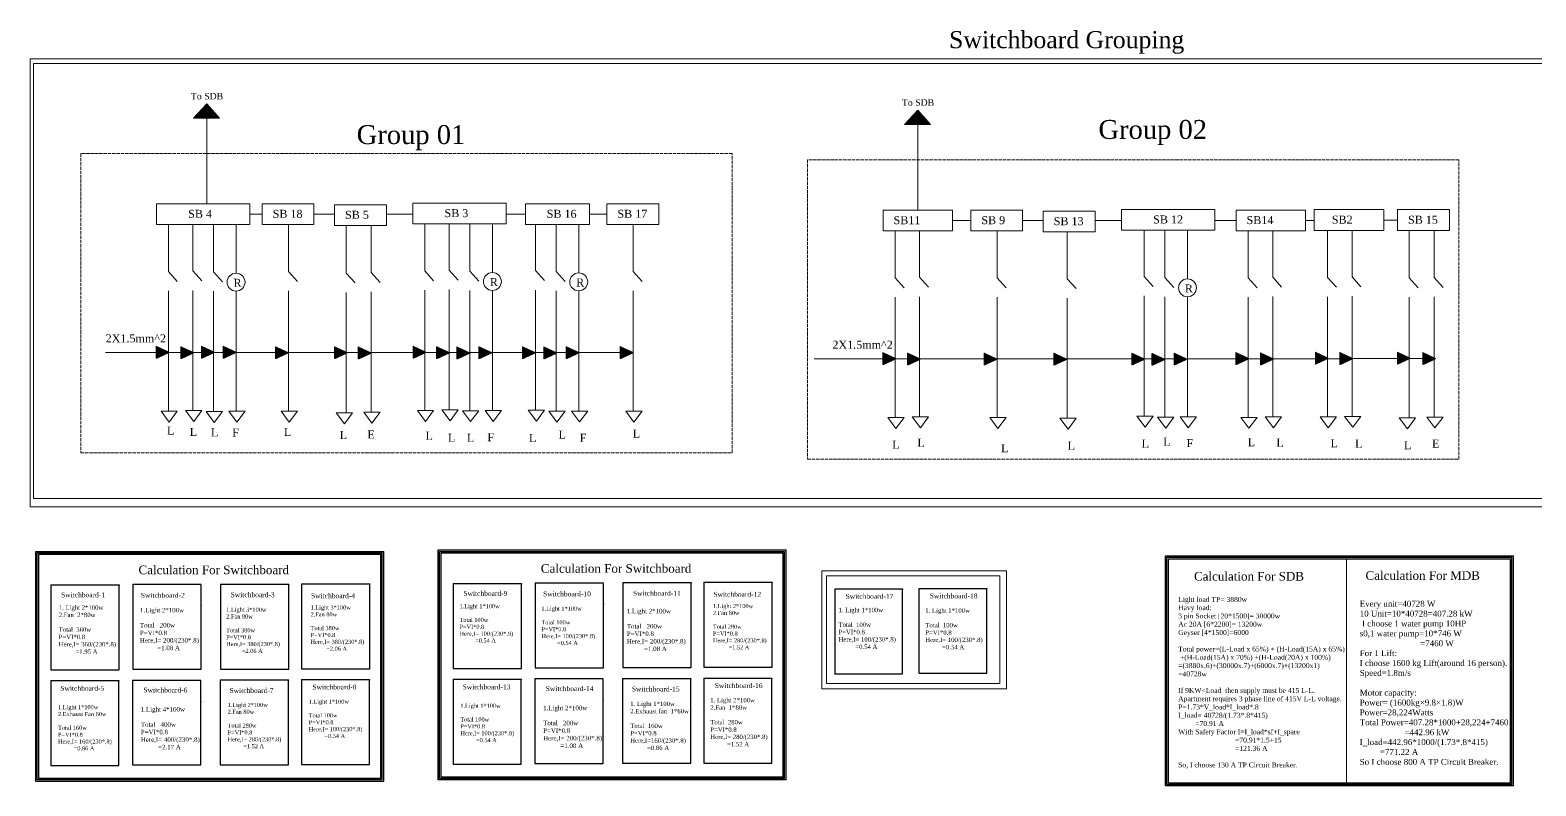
# Model space of a CAD drawing. Header units: inches. Extents: x 1396 to 31789, y 4626 to 27828.
# Drawn here: x 20384 to 25622, y 22211 to 24840 of the extents above; entities that cross this region are included whole.
import ezdxf

# ---------------------------------------------------------------- set-up
doc = ezdxf.new("R2010")
doc.units = ezdxf.units.IN
doc.header["$MEASUREMENT"] = 0
doc.linetypes.add('ACAD_ISO02W100', pattern=[15, 12, -3])
doc.layers.add('sofa 2', color=90, linetype='Continuous')
doc.layers.add('text', color=6, linetype='Continuous', lineweight=9)
doc.styles.add('A', font='times.ttf', dxfattribs={"height": 12})
pattern_1 = [(45, (3755.56117, 8614.489695), (-0.06111788147, 0.06111788147), [])]

msp = doc.modelspace()

# ---------------------------------------------------------------- hatches: boundary and pattern name
at = {"layer": 'text'}
h = msp.add_hatch(dxfattribs=at)
h.set_pattern_fill('ANSI31', color=0, scale=0.69147)
h.set_pattern_definition(pattern_1)
h.paths.add_polyline_path([(20998.75, 24583.64), (20952.42, 24533.51), (20998.75, 24533.51)])
h.paths.add_polyline_path([(20998.75, 24583.64), (20998.75, 24533.51), (21042.65, 24533.51)])
h = msp.add_hatch(dxfattribs=at)
h.set_pattern_fill('ANSI31', color=0, scale=0.69147)
h.set_pattern_definition([(45, (6228.721085, 8592.37025), (-0.06111788147, 0.06111788147), [])])
h.paths.add_polyline_path([(23471.91, 24561.52), (23425.58, 24511.39), (23471.91, 24511.39)])
h.paths.add_polyline_path([(23471.91, 24561.52), (23471.91, 24511.39), (23515.81, 24511.39)])
h = msp.add_hatch(dxfattribs=at)
h.set_pattern_fill('ANSI31', color=0, scale=0.69147)
h.set_pattern_definition([(45, (2141.3247, 8615.5269), (-0.06111788147, 0.06111788147), [])])
h.paths.add_polyline_path([(20822.77, 23740.39), (20822.77, 23719.65), (20867.54, 23719.65)])
h.paths.add_polyline_path([(20867.54, 23719.65), (20822.77, 23719.65), (20822.77, 23698.91)])
h = msp.add_hatch(dxfattribs=at)
h.set_pattern_fill('ANSI31', color=0, scale=0.69147)
h.set_pattern_definition([(45, (2227.06697, 8614.14396), (-0.06111788147, 0.06111788147), [])])
h.paths.add_polyline_path([(20908.51, 23739.01), (20908.51, 23718.27), (20953.28, 23718.27)])
h.paths.add_polyline_path([(20953.28, 23718.27), (20908.51, 23718.27), (20908.51, 23697.52)])
h = msp.add_hatch(dxfattribs=at)
h.set_pattern_fill('ANSI31', color=0, scale=0.69147)
h.set_pattern_definition([(45, (2298.634105, 8615.5269), (-0.06111788147, 0.06111788147), [])])
h.paths.add_polyline_path([(20980.08, 23740.39), (20980.08, 23719.65), (21024.85, 23719.65)])
h.paths.add_polyline_path([(21024.85, 23719.65), (20980.08, 23719.65), (20980.08, 23698.91)])
h = msp.add_hatch(dxfattribs=at)
h.set_pattern_fill('ANSI31', color=0, scale=0.69147)
h.set_pattern_definition([(45, (2374.35006, 8615.5269), (-0.06111788147, 0.06111788147), [])])
h.paths.add_polyline_path([(21055.79, 23740.39), (21055.79, 23719.65), (21100.56, 23719.65)])
h.paths.add_polyline_path([(21100.56, 23719.65), (21055.79, 23719.65), (21055.79, 23698.91)])
h = msp.add_hatch(dxfattribs=at)
h.set_pattern_fill('ANSI31', color=0, scale=0.69147)
h.set_pattern_definition([(45, (2555.86091, 8614.14396), (-0.06111788147, 0.06111788147), [])])
h.paths.add_polyline_path([(21237.3, 23739.01), (21237.3, 23718.27), (21282.08, 23718.27)])
h.paths.add_polyline_path([(21282.08, 23718.27), (21237.3, 23718.27), (21237.3, 23697.52)])
h = msp.add_hatch(dxfattribs=at)
h.set_pattern_fill('ANSI31', color=0, scale=0.69147)
h.set_pattern_definition([(45, (2760.88173, 8614.14396), (-0.06111788147, 0.06111788147), [])])
h.paths.add_polyline_path([(21442.32, 23739.01), (21442.32, 23718.27), (21487.1, 23718.27)])
h.paths.add_polyline_path([(21487.1, 23718.27), (21442.32, 23718.27), (21442.32, 23697.52)])
h = msp.add_hatch(dxfattribs=at)
h.set_pattern_fill('ANSI31', color=0, scale=0.69147)
h.set_pattern_definition([(45, (2844.20385, 8613.106755), (-0.06111788147, 0.06111788147), [])])
h.paths.add_polyline_path([(21525.65, 23737.97), (21525.65, 23717.23), (21570.42, 23717.23)])
h.paths.add_polyline_path([(21570.42, 23717.23), (21525.65, 23717.23), (21525.65, 23696.49)])
h = msp.add_hatch(dxfattribs=at)
h.set_pattern_fill('ANSI31', color=0, scale=0.69147)
h.set_pattern_definition([(45, (3034.70381, 8615.5269), (-0.06111788147, 0.06111788147), [])])
h.paths.add_polyline_path([(21716.15, 23740.39), (21716.15, 23719.65), (21760.92, 23719.65)])
h.paths.add_polyline_path([(21760.92, 23719.65), (21716.15, 23719.65), (21716.15, 23698.91)])
h = msp.add_hatch(dxfattribs=at)
h.set_pattern_fill('ANSI31', color=0, scale=0.69147)
h.set_pattern_definition([(45, (3116.64299, 8614.14396), (-0.06111788147, 0.06111788147), [])])
h.paths.add_polyline_path([(21798.09, 23739.01), (21798.09, 23718.27), (21842.86, 23718.27)])
h.paths.add_polyline_path([(21842.86, 23718.27), (21798.09, 23718.27), (21798.09, 23697.52)])
h = msp.add_hatch(dxfattribs=at)
h.set_pattern_fill('ANSI31', color=0, scale=0.69147)
h.set_pattern_definition([(45, (3187.17292, 8613.106755), (-0.06111788147, 0.06111788147), [])])
h.paths.add_polyline_path([(21868.62, 23737.97), (21868.62, 23717.23), (21913.39, 23717.23)])
h.paths.add_polyline_path([(21913.39, 23717.23), (21868.62, 23717.23), (21868.62, 23696.49)])
h = msp.add_hatch(dxfattribs=at)
h.set_pattern_fill('ANSI31', color=0, scale=0.69147)
h.set_pattern_definition([(45, (3263.92608, 8614.14396), (-0.06111788147, 0.06111788147), [])])
h.paths.add_polyline_path([(21945.37, 23739.01), (21945.37, 23718.27), (21990.14, 23718.27)])
h.paths.add_polyline_path([(21990.14, 23718.27), (21945.37, 23718.27), (21945.37, 23697.52)])
h = msp.add_hatch(dxfattribs=at)
h.set_pattern_fill('ANSI31', color=0, scale=0.69147)
h.set_pattern_definition([(45, (3415.01225, 8614.14396), (-0.06111788147, 0.06111788147), [])])
h.paths.add_polyline_path([(22096.45, 23739.01), (22096.45, 23718.27), (22141.23, 23718.27)])
h.paths.add_polyline_path([(22141.23, 23718.27), (22096.45, 23718.27), (22096.45, 23697.52)])
h = msp.add_hatch(dxfattribs=at)
h.set_pattern_fill('ANSI31', color=0, scale=0.69147)
h.set_pattern_definition([(45, (3489.345264, 8613.106755), (-0.06111788147, 0.06111788147), [])])
h.paths.add_polyline_path([(22170.79, 23737.97), (22170.79, 23717.23), (22215.56, 23717.23)])
h.paths.add_polyline_path([(22215.56, 23717.23), (22170.79, 23717.23), (22170.79, 23696.49)])
h = msp.add_hatch(dxfattribs=at)
h.set_pattern_fill('ANSI31', color=0, scale=0.69147)
h.set_pattern_definition([(45, (3567.48136, 8614.14396), (-0.06111788147, 0.06111788147), [])])
h.paths.add_polyline_path([(22248.92, 23739.01), (22248.92, 23718.27), (22293.7, 23718.27)])
h.paths.add_polyline_path([(22293.7, 23718.27), (22248.92, 23718.27), (22248.92, 23697.52)])
h = msp.add_hatch(dxfattribs=at)
h.set_pattern_fill('ANSI31', color=0, scale=0.69147)
h.set_pattern_definition(pattern_1)
h.paths.add_polyline_path([(22437, 23739.36), (22437, 23718.61), (22481.78, 23718.61)])
h.paths.add_polyline_path([(22437, 23718.61), (22437, 23697.87), (22481.78, 23718.61)])
h = msp.add_hatch(dxfattribs=at)
h.set_pattern_fill('ANSI31', color=0, scale=0.69147)
h.set_pattern_definition([(45, (4669.170116, 8593.40745), (-0.06111788147, 0.06111788147), [])])
h.paths.add_polyline_path([(23350.61, 23718.27), (23350.61, 23697.53), (23395.38, 23697.53)])
h.paths.add_polyline_path([(23395.38, 23697.53), (23350.61, 23697.53), (23350.61, 23676.79)])
h = msp.add_hatch(dxfattribs=at)
h.set_pattern_fill('ANSI31', color=0, scale=0.69147)
h.set_pattern_definition([(45, (4754.91238, 8592.02451), (-0.06111788147, 0.06111788147), [])])
h.paths.add_polyline_path([(23436.35, 23716.89), (23436.35, 23696.15), (23481.13, 23696.15)])
h.paths.add_polyline_path([(23481.13, 23696.15), (23436.35, 23696.15), (23436.35, 23675.4)])
h = msp.add_hatch(dxfattribs=at)
h.set_pattern_fill('ANSI31', color=0, scale=0.69147)
h.set_pattern_definition([(45, (5020.896046, 8592.02451), (-0.06111788147, 0.06111788147), [])])
h.paths.add_polyline_path([(23702.34, 23716.89), (23702.34, 23696.15), (23747.11, 23696.15)])
h.paths.add_polyline_path([(23747.11, 23696.15), (23702.34, 23696.15), (23702.34, 23675.4)])
h = msp.add_hatch(dxfattribs=at)
h.set_pattern_fill('ANSI31', color=0, scale=0.69147)
h.set_pattern_definition([(45, (5263.60128, 8591.76778), (-0.06111788147, 0.06111788147), [])])
h.paths.add_polyline_path([(23945.04, 23716.63), (23945.04, 23695.89), (23989.82, 23695.89)])
h.paths.add_polyline_path([(23989.82, 23695.89), (23945.04, 23695.89), (23945.04, 23675.15)])
h = msp.add_hatch(dxfattribs=at)
h.set_pattern_fill('ANSI31', color=0, scale=0.69147)
h.set_pattern_definition([(45, (5534.28596, 8592.02451), (-0.06111788147, 0.06111788147), [])])
h.paths.add_polyline_path([(24215.73, 23716.89), (24215.73, 23696.15), (24260.5, 23696.15)])
h.paths.add_polyline_path([(24260.5, 23696.15), (24215.73, 23696.15), (24215.73, 23675.4)])
h = msp.add_hatch(dxfattribs=at)
h.set_pattern_fill('ANSI31', color=0, scale=0.69147)
h.set_pattern_definition([(45, (5604.81589, 8590.98731), (-0.06111788147, 0.06111788147), [])])
h.paths.add_polyline_path([(24286.26, 23715.85), (24286.26, 23695.11), (24331.03, 23695.11)])
h.paths.add_polyline_path([(24331.03, 23695.11), (24286.26, 23695.11), (24286.26, 23674.37)])
h = msp.add_hatch(dxfattribs=at)
h.set_pattern_fill('ANSI31', color=0, scale=0.69147)
h.set_pattern_definition([(45, (5681.569045, 8592.02451), (-0.06111788147, 0.06111788147), [])])
h.paths.add_polyline_path([(24363.01, 23716.89), (24363.01, 23696.15), (24407.78, 23696.15)])
h.paths.add_polyline_path([(24407.78, 23696.15), (24363.01, 23696.15), (24363.01, 23675.4)])
h = msp.add_hatch(dxfattribs=at)
h.set_pattern_fill('ANSI31', color=0, scale=0.69147)
h.set_pattern_definition([(45, (5897.10128, 8593.72962), (-0.06111788147, 0.06111788147), [])])
h.paths.add_polyline_path([(24578.54, 23718.6), (24578.54, 23697.85), (24623.32, 23697.85)])
h.paths.add_polyline_path([(24623.32, 23697.85), (24578.54, 23697.85), (24578.54, 23677.11)])
h = msp.add_hatch(dxfattribs=at)
h.set_pattern_fill('ANSI31', color=0, scale=0.69147)
h.set_pattern_definition([(45, (5982.84355, 8592.34668), (-0.06111788147, 0.06111788147), [])])
h.paths.add_polyline_path([(24664.29, 23717.21), (24664.29, 23696.47), (24709.06, 23696.47)])
h.paths.add_polyline_path([(24709.06, 23696.47), (24664.29, 23696.47), (24664.29, 23675.73)])
h = msp.add_hatch(dxfattribs=at)
h.set_pattern_fill('ANSI31', color=0, scale=0.69147)
h.set_pattern_definition([(45, (6173.10128, 8595.22962), (-0.06111788147, 0.06111788147), [])])
h.paths.add_polyline_path([(24854.54, 23720.1), (24854.54, 23699.35), (24899.32, 23699.35)])
h.paths.add_polyline_path([(24899.32, 23699.35), (24854.54, 23699.35), (24854.54, 23678.61)])
h = msp.add_hatch(dxfattribs=at)
h.set_pattern_fill('ANSI31', color=0, scale=0.69147)
h.set_pattern_definition([(45, (6258.84355, 8593.84668), (-0.06111788147, 0.06111788147), [])])
h.paths.add_polyline_path([(24940.29, 23718.71), (24940.29, 23697.97), (24985.06, 23697.97)])
h.paths.add_polyline_path([(24985.06, 23697.97), (24940.29, 23697.97), (24940.29, 23677.23)])
h = msp.add_hatch(dxfattribs=at)
h.set_pattern_fill('ANSI31', color=0, scale=0.69147)
h.set_pattern_definition([(45, (6458.411556, 8595.06991), (-0.06111788147, 0.06111788147), [])])
h.paths.add_polyline_path([(25139.85, 23719.94), (25139.85, 23699.19), (25184.63, 23699.19)])
h.paths.add_polyline_path([(25184.63, 23699.19), (25139.85, 23699.19), (25139.85, 23678.45)])
h = msp.add_hatch(dxfattribs=at)
h.set_pattern_fill('ANSI31', color=0, scale=0.69147)
h.set_pattern_definition([(45, (6546.73368, 8593.5327), (-0.06111788147, 0.06111788147), [])])
h.paths.add_polyline_path([(25228.18, 23718.4), (25228.18, 23697.66), (25272.95, 23697.66)])
h.paths.add_polyline_path([(25272.95, 23697.66), (25228.18, 23697.66), (25228.18, 23676.91)])

# ---------------------------------------------------------------- linework, layer by layer
at = {"color": 7, "lineweight": 30}
for p, q in [((20403.99, 23027), (21614.01, 23027)), ((20403.99, 22227), (20403.99, 23027)), ((20408.99, 23022), (21609.01, 23022)), ((20408.99, 22232), (20408.99, 23022)), ((20413.99, 23017), (21604.01, 23017)), ((20413.99, 22237), (20413.99, 23017)), ((21604.01, 22237), (21604.01, 23017)), ((21609.01, 22232), (21609.01, 23022)), ((21614.01, 22227), (21614.01, 23027)), ((21803.49, 23032), (23013.51, 23032)), ((21803.49, 22232), (21803.49, 23032)), ((21808.49, 23027), (23008.51, 23027)), ((21808.49, 22237), (21808.49, 23027)), ((21813.49, 23022), (23003.51, 23022)), ((21813.49, 22242), (21813.49, 23022)), ((23003.51, 22242), (23003.51, 23022)), ((23008.51, 22237), (23008.51, 23027)), ((23013.51, 22232), (23013.51, 23032)), ((24333.5, 23011.5), (25543.52, 23011.5)), ((24333.5, 22211.5), (24333.5, 23011.5)), ((24338.5, 23006.5), (25538.52, 23006.5)), ((24338.5, 22216.5), (24338.5, 23006.5)), ((24343.5, 23001.5), (25533.52, 23001.5)), ((24343.5, 22221.5), (24343.5, 23001.5)), ((25533.52, 22221.5), (25533.52, 23001.5)), ((25538.52, 22216.5), (25538.52, 23006.5)), ((25543.52, 22211.5), (25543.52, 23011.5)), ((23183.93, 22603.43), (23183.93, 22897)), ((23476.86, 22604.93), (23476.86, 22898.5)), ((21614.01, 22227), (20403.99, 22227)), ((21609.01, 22232), (20408.99, 22232)), ((21381.56, 22237), (20413.99, 22237)), ((21604.01, 22237), (21381.56, 22237)), ((23013.51, 22232), (21803.49, 22232)), ((23008.51, 22237), (21808.49, 22237)), ((22781.06, 22242), (21813.49, 22242)), ((23003.51, 22242), (22781.06, 22242)), ((25543.52, 22211.5), (24333.5, 22211.5)), ((25538.52, 22216.5), (24338.5, 22216.5)), ((25311.07, 22221.5), (24343.5, 22221.5)), ((25533.52, 22221.5), (25311.07, 22221.5))]:
    msp.add_line(p, q, dxfattribs=at)
at = {"layer": 'sofa 2', "color": 7, "true_color": 0xffffff}
for p, q in [((20456.49, 22910.5), (20456.49, 22615)), ((20456.49, 22910.5), (20693.49, 22910.5)), ((20693.49, 22910.5), (20693.49, 22908.5)), ((20693.49, 22615), (20693.49, 22908.5)), ((20741.49, 22912.75), (20741.49, 22617.25)), ((20741.49, 22912.75), (20978.49, 22912.75)), ((20978.49, 22617.25), (20978.49, 22910.75)), ((21046.49, 22913.5), (21046.49, 22618)), ((21046.49, 22913.5), (21283.49, 22913.5)), ((21283.49, 22913.5), (21283.49, 22911.5)), ((21283.49, 22618), (21283.49, 22911.5)), ((21328.49, 22914.5), (21328.49, 22619)), ((21328.49, 22914.5), (21565.49, 22914.5)), ((21565.49, 22914.5), (21565.49, 22912.5)), ((21565.49, 22619), (21565.49, 22912.5)), ((21855.99, 22915.5), (21855.99, 22620)), ((21855.99, 22915.5), (22092.99, 22915.5)), ((22092.99, 22915.5), (22092.99, 22913.5)), ((22092.99, 22620), (22092.99, 22913.5)), ((22140.99, 22917.75), (22140.99, 22622.25)), ((22140.99, 22917.75), (22377.99, 22917.75)), ((22377.99, 22622.25), (22377.99, 22915.75)), ((22445.99, 22918.5), (22445.99, 22623)), ((22445.99, 22918.5), (22682.99, 22918.5)), ((22682.99, 22918.5), (22682.99, 22916.5)), ((22682.99, 22623), (22682.99, 22916.5)), ((22727.99, 22919.5), (22727.99, 22624)), ((22727.99, 22919.5), (22964.99, 22919.5)), ((22964.99, 22919.5), (22964.99, 22917.5)), ((22964.99, 22624), (22964.99, 22917.5)), ((23183.93, 22897), (23419, 22897)), ((23419, 22897), (23419, 22895)), ((23419, 22601.5), (23419, 22895)), ((23476.86, 22898.5), (23711.93, 22898.5)), ((23711.93, 22898.5), (23711.93, 22896.5)), ((23711.93, 22603), (23711.93, 22896.5)), ((20978.49, 22839.25), (20978.49, 22837.25)), ((22377.99, 22844.25), (22377.99, 22842.25)), ((20455.49, 22577.5), (20455.49, 22282)), ((20455.49, 22577.5), (20692.49, 22577.5)), ((20456.49, 22615), (20693.49, 22615)), ((20692.49, 22577.5), (20692.49, 22575.5)), ((20692.49, 22282), (20692.49, 22575.5)), ((20740.49, 22579.75), (20740.49, 22284.25)), ((20740.49, 22579.75), (20977.49, 22579.75)), ((20741.49, 22617.25), (20978.49, 22617.25)), ((20977.49, 22284.25), (20977.49, 22577.75)), ((21045.49, 22580.5), (21045.49, 22285)), ((21045.49, 22580.5), (21282.49, 22580.5)), ((21046.49, 22618), (21283.49, 22618)), ((21282.49, 22580.5), (21282.49, 22578.5)), ((21282.49, 22285), (21282.49, 22578.5)), ((21327.49, 22581.5), (21327.49, 22286)), ((21327.49, 22581.5), (21564.49, 22581.5)), ((21328.49, 22619), (21565.49, 22619)), ((21564.49, 22581.5), (21564.49, 22579.5)), ((21564.49, 22286), (21564.49, 22579.5)), ((21854.99, 22582.5), (21854.99, 22287)), ((21854.99, 22582.5), (22091.99, 22582.5)), ((21855.99, 22620), (22092.99, 22620)), ((22091.99, 22582.5), (22091.99, 22580.5)), ((22091.99, 22287), (22091.99, 22580.5)), ((22139.99, 22584.75), (22139.99, 22289.25)), ((22139.99, 22584.75), (22376.99, 22584.75)), ((22140.99, 22622.25), (22377.99, 22622.25)), ((22376.99, 22289.25), (22376.99, 22582.75)), ((22444.99, 22585.5), (22444.99, 22290)), ((22444.99, 22585.5), (22681.99, 22585.5)), ((22445.99, 22623), (22682.99, 22623)), ((22681.99, 22585.5), (22681.99, 22583.5)), ((22681.99, 22290), (22681.99, 22583.5)), ((22726.99, 22586.5), (22726.99, 22291)), ((22726.99, 22586.5), (22963.99, 22586.5)), ((22727.99, 22624), (22964.99, 22624)), ((22963.99, 22586.5), (22963.99, 22584.5)), ((22963.99, 22291), (22963.99, 22584.5)), ((23182, 22601.5), (23419, 22601.5)), ((23474.93, 22603), (23711.93, 22603)), ((20977.49, 22506.25), (20977.49, 22504.25)), ((22376.99, 22511.25), (22376.99, 22509.25)), ((20455.49, 22282), (20692.49, 22282)), ((20740.49, 22284.25), (20977.49, 22284.25)), ((21045.49, 22285), (21282.49, 22285)), ((21327.49, 22286), (21564.49, 22286)), ((21854.99, 22287), (22091.99, 22287)), ((22139.99, 22289.25), (22376.99, 22289.25)), ((22444.99, 22290), (22681.99, 22290)), ((22726.99, 22291), (22963.99, 22291))]:
    msp.add_line(p, q, dxfattribs=at)
at = {"layer": 'text', "color": 0}
for p, q in [((20998.75, 24583.64), (20952.42, 24533.51)), ((20998.75, 24583.64), (20998.75, 24236.18)), ((21042.65, 24533.51), (20998.75, 24583.64)), ((20952.42, 24533.51), (21042.65, 24533.51)), ((23471.91, 24561.52), (23425.58, 24511.39)), ((23471.91, 24561.52), (23471.91, 24214.06)), ((23515.81, 24511.39), (23471.91, 24561.52)), ((23425.58, 24511.39), (23515.81, 24511.39)), ((21147.76, 24199.88), (21190.63, 24199.88)), ((21371.45, 24199.88), (21442.32, 24199.88)), ((21442.32, 24199.88), (21442.32, 24232.72)), ((21442.32, 24232.72), (21623.14, 24232.72)), ((21623.14, 24232.72), (21623.14, 24199.88)), ((21623.14, 24199.88), (21714.76, 24199.88)), ((22039.41, 24199.88), (22107.17, 24199.88)), ((22329.48, 24199.88), (22389.81, 24199.88)), ((23907.36, 24177.76), (23907.36, 24210.6)), ((23907.36, 24210.6), (24088.18, 24210.6)), ((24088.18, 24210.6), (24088.18, 24177.76)), ((25139.85, 24182.8), (25139.85, 24215.65)), ((25139.85, 24215.65), (25320.67, 24215.65)), ((25320.67, 24215.65), (25320.67, 24182.8)), ((20864.95, 24163.57), (20864.95, 24000.39)), ((20931.67, 24163.57), (20963.83, 24163.57)), ((20950.34, 24163.57), (20950.34, 24002.46)), ((21021.91, 24162.54), (21021.91, 23999.35)), ((21100.39, 24162.88), (21100.39, 23999.69)), ((21254.94, 24163.57), (21287.09, 24163.57)), ((21282.59, 24163.57), (21282.59, 24000.39)), ((21483.81, 24158.39), (21483.81, 23995.2)), ((21506.63, 24160.12), (21538.78, 24160.12)), ((21570.42, 24160.12), (21570.42, 23996.93)), ((21756.6, 24165.99), (21756.6, 24002.81)), ((21823.32, 24165.99), (21855.48, 24165.99)), ((21841.99, 24165.99), (21841.99, 24004.88)), ((21913.56, 24164.96), (21913.56, 24001.77)), ((21992.04, 24165.3), (21992.04, 24002.12)), ((22142.26, 24164.61), (22142.26, 24003.5)), ((22213.83, 24163.57), (22213.83, 24000.39)), ((22292.31, 24163.92), (22292.31, 24000.73)), ((22454.12, 24163.57), (22486.27, 24163.57)), ((22481.78, 24163.57), (22481.78, 24000.39)), ((23592.85, 24177.76), (23655.66, 24177.76)), ((23836.48, 24177.76), (23907.36, 24177.76)), ((24088.18, 24177.76), (24179.8, 24177.76)), ((24504.44, 24177.76), (24572.21, 24177.76)), ((24566.85, 24177.76), (24578.89, 24177.76)), ((24820.78, 24177.76), (24850.35, 24177.76)), ((25092.25, 24179.58), (25139.85, 24179.58)), ((23392.79, 24141.45), (23392.79, 23978.27)), ((23459.52, 24141.45), (23491.67, 24141.45)), ((23478.19, 24141.45), (23478.19, 23980.34)), ((23719.97, 24141.45), (23752.12, 24141.45)), ((23747.63, 24141.45), (23747.63, 23978.27)), ((23971.67, 24138), (24003.82, 24138)), ((23991.63, 24138.78), (23991.63, 23975.59)), ((24240.97, 24143.87), (24273.12, 24143.87)), ((24259.64, 24143.87), (24259.64, 23982.76)), ((24331.2, 24142.84), (24331.2, 23979.65)), ((24409.69, 24143.18), (24409.69, 23980)), ((24620.72, 24141.78), (24620.72, 23978.59)), ((24687.45, 24141.78), (24719.6, 24141.78)), ((24706.12, 24141.78), (24706.12, 23980.66)), ((24896.72, 24143.28), (24896.72, 23980.09)), ((24963.45, 24143.28), (24995.6, 24143.28)), ((24982.12, 24143.28), (24982.12, 23982.16)), ((25181.34, 24141.31), (25181.34, 23978.13)), ((25204.16, 24143.04), (25236.31, 24143.04)), ((25267.95, 24143.04), (25267.95, 23979.85)), ((20864.95, 24000.39), (20895.89, 23965.81)), ((20950.34, 24002.46), (20981.29, 23967.89)), ((21021.91, 23999.35), (21052.85, 23964.78)), ((21100.39, 23999.69), (21100.39, 23994.49)), ((21282.59, 24000.39), (21313.54, 23965.81)), ((21483.81, 23995.2), (21514.76, 23960.63)), ((21570.42, 23996.93), (21601.36, 23962.36)), ((21756.6, 24002.81), (21787.54, 23968.23)), ((21841.99, 24004.88), (21872.94, 23970.31)), ((21913.56, 24001.77), (21944.5, 23967.2)), ((21992.04, 24002.12), (21992.04, 23996.91)), ((22142.26, 24003.5), (22173.21, 23968.92)), ((22213.83, 24000.39), (22244.77, 23965.81)), ((22292.31, 24000.73), (22292.31, 23995.53)), ((22481.78, 24000.39), (22512.72, 23965.81)), ((21841.99, 23937.46), (21841.99, 23519.47)), ((23392.79, 23978.27), (23423.74, 23943.69)), ((23478.19, 23980.34), (23509.13, 23945.77)), ((23747.63, 23978.27), (23778.57, 23943.69)), ((23991.63, 23975.59), (24022.57, 23941.02)), ((24259.64, 23982.76), (24290.58, 23948.19)), ((24331.2, 23979.65), (24362.15, 23945.08)), ((24409.69, 23980), (24409.69, 23974.79)), ((24620.72, 23978.59), (24651.67, 23944.02)), ((24706.12, 23980.66), (24737.06, 23946.09)), ((24896.72, 23980.09), (24927.67, 23945.52)), ((24982.12, 23982.16), (25013.06, 23947.59)), ((25181.34, 23978.13), (25212.29, 23943.55)), ((25267.95, 23979.85), (25298.89, 23945.28)), ((20864.95, 23932.97), (20864.95, 23514.97)), ((20950.34, 23935.04), (20950.34, 23517.05)), ((21021.91, 23931.93), (21021.91, 23513.94)), ((21100.39, 23932.28), (21100.39, 23514.28)), ((21282.59, 23932.97), (21282.59, 23514.97)), ((21483.81, 23927.78), (21483.81, 23509.79)), ((21570.42, 23929.51), (21570.42, 23511.52)), ((21756.6, 23935.39), (21756.6, 23517.39)), ((21913.56, 23934.35), (21913.56, 23516.36)), ((21992.04, 23934.7), (21992.04, 23516.7)), ((22142.26, 23936.08), (22142.26, 23518.09)), ((22213.83, 23932.97), (22213.83, 23514.97)), ((22292.31, 23933.31), (22292.31, 23515.32)), ((22481.78, 23932.97), (22481.78, 23514.97)), ((23392.79, 23910.85), (23392.79, 23492.86)), ((23478.19, 23912.92), (23478.19, 23494.93)), ((23747.63, 23910.85), (23747.63, 23492.86)), ((23991.63, 23908.17), (23991.63, 23490.18)), ((24259.64, 23915.34), (24259.64, 23497.35)), ((24331.2, 23912.23), (24331.2, 23494.24)), ((24409.69, 23912.58), (24409.69, 23494.58)), ((24620.72, 23911.17), (24620.72, 23493.18)), ((24706.12, 23913.25), (24706.12, 23495.25)), ((24896.72, 23912.67), (24896.72, 23494.68)), ((24982.12, 23914.75), (24982.12, 23496.75)), ((25181.34, 23910.71), (25181.34, 23492.71)), ((25267.95, 23912.44), (25267.95, 23494.44)), ((20867.54, 23719.65), (20822.77, 23740.39)), ((20822.77, 23740.39), (20822.77, 23698.91)), ((20953.28, 23718.27), (20908.51, 23739.01)), ((20908.51, 23739.01), (20908.51, 23697.52)), ((21024.85, 23719.65), (20980.08, 23740.39)), ((20980.08, 23740.39), (20980.08, 23698.91)), ((21100.56, 23719.65), (21055.79, 23740.39)), ((21055.79, 23740.39), (21055.79, 23698.91)), ((21282.08, 23718.27), (21237.3, 23739.01)), ((21237.3, 23739.01), (21237.3, 23697.52)), ((21487.1, 23718.27), (21442.32, 23739.01)), ((21442.32, 23739.01), (21442.32, 23697.52)), ((21570.42, 23717.23), (21525.65, 23737.97)), ((21525.65, 23737.97), (21525.65, 23696.49)), ((21760.92, 23719.65), (21716.15, 23740.39)), ((21716.15, 23740.39), (21716.15, 23698.91)), ((21842.86, 23718.27), (21798.09, 23739.01)), ((21798.09, 23739.01), (21798.09, 23697.52)), ((21913.39, 23717.23), (21868.62, 23737.97)), ((21868.62, 23737.97), (21868.62, 23696.49)), ((21990.14, 23718.27), (21945.37, 23739.01)), ((21945.37, 23739.01), (21945.37, 23697.52)), ((22141.23, 23718.27), (22096.45, 23739.01)), ((22096.45, 23739.01), (22096.45, 23697.52)), ((22215.56, 23717.23), (22170.79, 23737.97)), ((22170.79, 23737.97), (22170.79, 23696.49)), ((22293.7, 23718.27), (22248.92, 23739.01)), ((22248.92, 23739.01), (22248.92, 23697.52)), ((22481.78, 23718.61), (22437, 23739.36)), ((22437, 23739.36), (22437, 23697.87)), ((20646.79, 23718.61), (22481.78, 23718.61)), ((20822.77, 23698.91), (20867.54, 23719.65)), ((20908.51, 23697.52), (20953.28, 23718.27)), ((20980.08, 23698.91), (21024.85, 23719.65)), ((21055.79, 23698.91), (21100.56, 23719.65)), ((21237.3, 23697.52), (21282.08, 23718.27)), ((21442.32, 23697.52), (21487.1, 23718.27)), ((21525.65, 23696.49), (21570.42, 23717.23)), ((21716.15, 23698.91), (21760.92, 23719.65)), ((21798.09, 23697.52), (21842.86, 23718.27)), ((21868.62, 23696.49), (21913.39, 23717.23)), ((21945.37, 23697.52), (21990.14, 23718.27)), ((22096.45, 23697.52), (22141.23, 23718.27)), ((22170.79, 23696.49), (22215.56, 23717.23)), ((22248.92, 23697.52), (22293.7, 23718.27)), ((22437, 23697.87), (22481.78, 23718.61)), ((23111.82, 23696.49), (24946.81, 23696.49)), ((23395.38, 23697.53), (23350.61, 23718.27)), ((23350.61, 23718.27), (23350.61, 23676.79)), ((23350.61, 23676.79), (23395.38, 23697.53)), ((23481.13, 23696.15), (23436.35, 23716.89)), ((23436.35, 23716.89), (23436.35, 23675.4)), ((23436.35, 23675.4), (23481.13, 23696.15)), ((23747.11, 23696.15), (23702.34, 23716.89)), ((23702.34, 23716.89), (23702.34, 23675.4)), ((23702.34, 23675.4), (23747.11, 23696.15)), ((23989.82, 23695.89), (23945.04, 23716.63)), ((23945.04, 23716.63), (23945.04, 23675.15)), ((23945.04, 23675.15), (23989.82, 23695.89)), ((24260.5, 23696.15), (24215.73, 23716.89)), ((24215.73, 23716.89), (24215.73, 23675.4)), ((24215.73, 23675.4), (24260.5, 23696.15)), ((24331.03, 23695.11), (24286.26, 23715.85)), ((24286.26, 23715.85), (24286.26, 23674.37)), ((24286.26, 23674.37), (24331.03, 23695.11)), ((24407.78, 23696.15), (24363.01, 23716.89)), ((24363.01, 23716.89), (24363.01, 23675.4)), ((24363.01, 23675.4), (24407.78, 23696.15)), ((24623.32, 23697.85), (24578.54, 23718.6)), ((24578.54, 23718.6), (24578.54, 23677.11)), ((24578.54, 23677.11), (24623.32, 23697.85)), ((24709.06, 23696.47), (24664.29, 23717.21)), ((24664.29, 23717.21), (24664.29, 23675.73)), ((24664.29, 23675.73), (24709.06, 23696.47)), ((24899.32, 23699.35), (24854.54, 23720.1)), ((24854.54, 23720.1), (24854.54, 23678.61)), ((24854.54, 23678.61), (24899.32, 23699.35)), ((24985.06, 23697.97), (24940.29, 23718.71)), ((24940.29, 23718.71), (24940.29, 23677.23)), ((24940.29, 23677.23), (24985.06, 23697.97)), ((24985.06, 23697.97), (25272.67, 23697.97)), ((25184.63, 23699.19), (25139.85, 23719.94)), ((25139.85, 23719.94), (25139.85, 23678.45)), ((25139.85, 23678.45), (25184.63, 23699.19)), ((25272.95, 23697.66), (25228.18, 23718.4)), ((25228.18, 23718.4), (25228.18, 23676.91)), ((25228.18, 23676.91), (25272.95, 23697.66)), ((21731.01, 23517.39), (21787.71, 23517.39)), ((21759.36, 23479.36), (21731.01, 23517.39)), ((21787.71, 23517.39), (21759.36, 23479.36)), ((21816.41, 23519.47), (21873.11, 23519.47)), ((21844.76, 23481.44), (21816.41, 23519.47)), ((21873.11, 23519.47), (21844.76, 23481.44)), ((22116.68, 23518.09), (22173.38, 23518.09)), ((22145.03, 23480.06), (22116.68, 23518.09)), ((22173.38, 23518.09), (22145.03, 23480.06)), ((20839.36, 23514.97), (20896.06, 23514.97)), ((20867.71, 23476.94), (20839.36, 23514.97)), ((20896.06, 23514.97), (20867.71, 23476.94)), ((20924.76, 23517.05), (20981.46, 23517.05)), ((20953.11, 23479.02), (20924.76, 23517.05)), ((20981.46, 23517.05), (20953.11, 23479.02)), ((20996.33, 23513.94), (21053.03, 23513.94)), ((21024.68, 23475.91), (20996.33, 23513.94)), ((21053.03, 23513.94), (21024.68, 23475.91)), ((21074.81, 23514.28), (21131.51, 23514.28)), ((21103.16, 23476.25), (21074.81, 23514.28)), ((21131.51, 23514.28), (21103.16, 23476.25)), ((21257.01, 23514.97), (21313.71, 23514.97)), ((21285.36, 23476.94), (21257.01, 23514.97)), ((21313.71, 23514.97), (21285.36, 23476.94)), ((21448.89, 23508.75), (21505.59, 23508.75)), ((21477.24, 23470.72), (21448.89, 23508.75)), ((21505.59, 23508.75), (21477.24, 23470.72)), ((21544.83, 23511.52), (21601.53, 23511.52)), ((21573.18, 23473.49), (21544.83, 23511.52)), ((21601.53, 23511.52), (21573.18, 23473.49)), ((21887.98, 23516.36), (21944.68, 23516.36)), ((21916.33, 23478.33), (21887.98, 23516.36)), ((21944.68, 23516.36), (21916.33, 23478.33)), ((21966.46, 23516.7), (22023.16, 23516.7)), ((21994.81, 23478.67), (21966.46, 23516.7)), ((22023.16, 23516.7), (21994.81, 23478.67)), ((22188.25, 23514.97), (22244.95, 23514.97)), ((22216.6, 23476.94), (22188.25, 23514.97)), ((22244.95, 23514.97), (22216.6, 23476.94)), ((22266.73, 23515.32), (22323.43, 23515.32)), ((22295.08, 23477.29), (22266.73, 23515.32)), ((22323.43, 23515.32), (22295.08, 23477.29)), ((22456.19, 23514.97), (22512.89, 23514.97)), ((22484.54, 23476.94), (22456.19, 23514.97)), ((22512.89, 23514.97), (22484.54, 23476.94)), ((23367.21, 23492.86), (23423.91, 23492.86)), ((23395.56, 23454.82), (23367.21, 23492.86)), ((23423.91, 23492.86), (23395.56, 23454.82)), ((23452.6, 23494.93), (23509.3, 23494.93)), ((23480.95, 23456.9), (23452.6, 23494.93)), ((23509.3, 23494.93), (23480.95, 23456.9)), ((23722.05, 23492.86), (23778.75, 23492.86)), ((23750.4, 23454.82), (23722.05, 23492.86)), ((23778.75, 23492.86), (23750.4, 23454.82)), ((23966.04, 23490.18), (24022.74, 23490.18)), ((23994.39, 23452.15), (23966.04, 23490.18)), ((24022.74, 23490.18), (23994.39, 23452.15)), ((24234.05, 23497.35), (24290.75, 23497.35)), ((24262.4, 23459.32), (24234.05, 23497.35)), ((24290.75, 23497.35), (24262.4, 23459.32)), ((24305.62, 23494.24), (24362.32, 23494.24)), ((24333.97, 23456.21), (24305.62, 23494.24)), ((24362.32, 23494.24), (24333.97, 23456.21)), ((24384.1, 23494.58), (24440.8, 23494.58)), ((24412.45, 23456.55), (24384.1, 23494.58)), ((24440.8, 23494.58), (24412.45, 23456.55)), ((24595.14, 23493.18), (24651.84, 23493.18)), ((24623.49, 23455.15), (24595.14, 23493.18)), ((24651.84, 23493.18), (24623.49, 23455.15)), ((24680.54, 23495.25), (24737.24, 23495.25)), ((24708.89, 23457.22), (24680.54, 23495.25)), ((24737.24, 23495.25), (24708.89, 23457.22)), ((24871.14, 23494.68), (24927.84, 23494.68)), ((24899.49, 23456.65), (24871.14, 23494.68)), ((24927.84, 23494.68), (24899.49, 23456.65)), ((24956.54, 23496.75), (25013.24, 23496.75)), ((24984.89, 23458.72), (24956.54, 23496.75)), ((25013.24, 23496.75), (24984.89, 23458.72)), ((25146.42, 23491.68), (25203.12, 23491.68)), ((25174.77, 23453.65), (25146.42, 23491.68)), ((25203.12, 23491.68), (25174.77, 23453.65)), ((25242.36, 23494.44), (25299.06, 23494.44)), ((25270.71, 23456.41), (25242.36, 23494.44)), ((25299.06, 23494.44), (25270.71, 23456.41)), ((20396, 23210.5), (28060, 23210.5)), ((24963, 23001.5), (24963, 22221.5))]:
    msp.add_line(p, q, dxfattribs=at)
at = {"layer": 'text', "color": 0, "linetype": 'ACAD_ISO02W100'}
for p, q in [((20560.01, 24411.12), (20560.01, 23369.77)), ((22826.3, 24411.12), (20560.01, 24411.12)), ((22826.3, 23369.77), (22826.3, 24411.12)), ((23087.85, 24389), (23087.85, 23347.65)), ((25354.15, 24389), (23087.85, 24389)), ((25354.15, 23347.65), (25354.15, 24389)), ((20560.01, 23369.77), (22826.3, 23369.77)), ((23087.85, 23347.65), (25354.15, 23347.65))]:
    msp.add_line(p, q, dxfattribs=at)
at = {"layer": 'text', "color": 0}
for points in [[(20384, 24740), (28101, 24740), (28101, 23182), (20384, 23182)], [(20823.11, 24236.18), (21147.76, 24236.18), (21147.76, 24163.57), (20823.11, 24163.57)], [(21190.63, 24236.18), (21371.45, 24236.18), (21371.45, 24163.57), (21190.63, 24163.57)], [(21442.32, 24232.72), (21623.14, 24232.72), (21623.14, 24160.12), (21442.32, 24160.12)], [(21714.76, 24238.6), (22039.41, 24238.6), (22039.41, 24165.99), (21714.76, 24165.99)], [(22107.17, 24236.18), (22329.48, 24236.18), (22329.48, 24163.57), (22107.17, 24163.57)], [(22389.81, 24236.18), (22570.63, 24236.18), (22570.63, 24163.57), (22389.81, 24163.57)], [(23350.96, 24214.06), (23592.85, 24214.06), (23592.85, 24141.45), (23350.96, 24141.45)], [(23655.66, 24214.06), (23836.48, 24214.06), (23836.48, 24141.45), (23655.66, 24141.45)], [(23907.36, 24210.6), (24088.18, 24210.6), (24088.18, 24138), (23907.36, 24138)], [(24179.8, 24216.48), (24504.44, 24216.48), (24504.44, 24143.87), (24179.8, 24143.87)], [(24578.89, 24214.38), (24820.78, 24214.38), (24820.78, 24141.78), (24578.89, 24141.78)], [(24850.35, 24215.88), (25092.25, 24215.88), (25092.25, 24143.28), (24850.35, 24143.28)], [(25139.85, 24215.65), (25320.67, 24215.65), (25320.67, 24143.04), (25139.85, 24143.04)]]:
    msp.add_lwpolyline(points, close=True, dxfattribs=at)
for points in [[(28101, 24724), (28101, 23182), (20396, 23182)], [(20396, 23210.5), (20396, 24724), (28060, 24724)]]:
    msp.add_lwpolyline(points, dxfattribs=at)
at = {"layer": 'text', "color": 7, "linetype": 'Continuous'}
for points in [[(23138.06, 22959), (23779.93, 22959), (23779.93, 22549), (23138.06, 22549)], [(23153.83, 22942.34), (23757.41, 22942.34), (23757.41, 22567.5), (23153.83, 22567.5)]]:
    msp.add_lwpolyline(points, close=True, dxfattribs=at)
at = {"layer": 'text', "color": 0}
for centre in [(21100.39, 23963.39), (21992.04, 23965.81), (22292.31, 23964.43), (24409.69, 23943.69)]:
    msp.add_circle(centre, 31.1, dxfattribs=at)

# ---------------------------------------------------------------- texts
at = {"color": 240, "lineweight": 30, "true_color": 0xed1f24, "attachment_point": 5, "style": 'A'}
for s, insert, char_height, width in [('Switchboard Grouping', (23989.59, 24797.14), 59.2826, 838.2869), ('Calculation For SDB', (24623.76, 22940.29), 30, 424.2153), ('Calculation For MDB', (25228.03, 22942.91), 30, 424.2153)]:
    msp.add_mtext(s, dxfattribs=dict(at, insert=insert, char_height=char_height, width=width))
at = {"color": 7, "lineweight": 30, "attachment_point": 1, "style": 'A'}
for s, width, gutter_width, heights, insert, char_height in [('To SDB ', 233.0858, 74.95, [0], (20943.24, 24621.59), 22.485), ('To SDB ', 233.0858, 74.95, [0], (23416.4, 24599.47), 22.485), ('\\pxt6;Group 02', 681.3934, 219.11, [0], (24100, 24527.49), 65.7327), ('\\pxt6;Group 01', 681.3934, 219.11, [0], (21520, 24509.5), 65.7327), ('SB 4', 288.4781, 92.76, [0], (20933.75, 24215.09), 27.829), ('SB 18', 288.4781, 92.76, [0], (21227.62, 24215.09), 27.829), ('SB 5', 288.4781, 92.76, [0], (21479.32, 24211.63), 27.829), ('SB 3', 288.4781, 92.76, [0], (21825.4, 24217.51), 27.829), ('SB 16', 288.4781, 92.76, [0], (22180.81, 24215.09), 27.829), ('SB 17', 288.4781, 92.76, [0], (22426.8, 24215.09), 27.829), ('SB11', 288.4781, 92.76, [0], (23387.35, 24192.97), 27.829), ('SB 9', 288.4781, 92.76, [0], (23692.66, 24192.97), 27.829), ('SB 13', 288.4781, 92.76, [0], (23944.35, 24189.51), 27.829), ('SB 12', 288.4781, 92.76, [0], (24290.43, 24195.39), 27.829), ('SB14', 288.4781, 92.76, [0], (24615.28, 24193.29), 27.829), ('SB2', 288.4781, 92.76, [0], (24911.85, 24194.79), 27.829), ('SB 15', 288.4781, 92.76, [0], (25176.85, 24194.56), 27.829), ('R', 288.4781, 92.76, [0], (21091.4, 23975.15), 27.83), ('R', 288.4781, 92.76, [0], (21983.05, 23977.57), 27.83), ('R', 288.4781, 92.76, [0], (22283.32, 23976.18), 27.83), ('R', 288.4781, 92.76, [0], (24400.7, 23955.45), 27.83), ('2X1.5mm^ 2', 288.4781, 92.76, [0], (20646.79, 23781.87), 27.829), ('2X1.5mm^ 2', 288.4781, 92.76, [0], (23174.63, 23759.75), 27.829), ('L', 288.4781, 92.76, [0], (20860.1, 23460.87), 27.83), ('L', 288.4781, 92.76, [0], (20939.1, 23456.7), 27.83), ('L', 288.4781, 92.76, [0], (21013.1, 23454.7), 27.83), ('F', 288.4781, 92.76, [0], (21087.1, 23454.2), 27.83), ('L', 288.4781, 92.76, [0], (21266.6, 23456.7), 27.83), ('L', 288.4781, 92.76, [0], (21461.1, 23445.7), 27.83), ('E', 288.4781, 92.76, [0], (21557.1, 23447.7), 27.83), ('L', 288.4781, 92.76, [0], (21759.36, 23443.2), 27.83), ('L', 288.4781, 92.76, [0], (21837.1, 23436.2), 27.83), ('L', 288.4781, 92.76, [0], (21903.1, 23436.2), 27.83), ('F', 288.4781, 92.76, [0], (21974.6, 23438.2), 27.83), ('L', 288.4781, 92.76, [0], (22119.1, 23435.2), 27.83), ('L', 288.4781, 92.76, [0], (22222.1, 23447.2), 27.83), ('F', 288.4781, 92.76, [0], (22295.6, 23436.2), 27.83), ('L', 288.4781, 92.76, [0], (22480.1, 23450.7), 27.83), ('L', 288.4781, 92.76, [0], (23470.35, 23418.98), 27.83), ('L', 288.4781, 92.76, [0], (24250.35, 23415.48), 27.83), ('L', 288.4781, 92.76, [0], (24325.35, 23422.48), 27.83), ('F', 288.4781, 92.76, [0], (24406.35, 23417.48), 27.83), ('L', 288.4781, 92.76, [0], (24619.35, 23420.48), 27.83), ('L', 288.4781, 92.76, [0], (24718.85, 23418.98), 27.83), ('L', 288.4781, 92.76, [0], (24907.35, 23416.98), 27.83), ('L', 288.4781, 92.76, [0], (24992.85, 23415.48), 27.83), ('E', 288.4781, 92.76, [0], (25260.35, 23415.98), 27.83), ('L', 288.4781, 92.76, [0], (23382.85, 23411.98), 27.83), ('L', 288.4781, 92.76, [0], (23761.35, 23399.98), 27.83), ('L', 288.4781, 92.76, [0], (23992.85, 23408.48), 27.83), ('L', 288.4781, 92.76, [0], (25162.85, 23409.98), 27.83), ('Switchboard-9', 176.5391, 56.77, [0], (21890.99, 22889.39), 17.0304), ('Switchboard-10', 176.5391, 56.77, [0], (22168.57, 22887.78), 17.0304), ('Switchboard-11', 176.5391, 56.77, [0], (22481.07, 22889.78), 17.0304), ('1. Light 2*100w\\P2.Fan  2*80w\\P\\PTotal  360w\\PP=VI*0.8\\PHere,I= 360/(230*.8)\\P          =1.95 A', 200.4121, 51.03, [179.52], (20483.49, 22839.36), 15.3088), ('Switchboard-1', 176.5391, 56.77, [0], (20491.49, 22884.39), 17.0304), ('Switchboard-2', 176.5391, 56.77, [0], (20769.07, 22882.78), 17.0304), ('Switchboard-3', 176.5391, 56.77, [0], (21081.57, 22884.78), 17.0304), ('1.Light 3*100w\\P2.Fan 80w\\P\\PTotal 380w\\PP=VI*0.8\\PHere,I= 380/(230*.8)\\P          =2.06 A', 186.6574, 47.81, [190.76], (21359.58, 22839.15), 14.3443), ('Switchboard-4', 176.5391, 56.77, [0], (21361.07, 22881.28), 17.0304), ('1.Light 1*100w\\P\\PTotal 100w\\PP=VI*0.8\\PHere,I= 100/(230*.8)\\P          =0.54 A', 215.1135, 47.81, [196.45], (21877.49, 22843.76), 14.3443), ('1.Light 2*100w\\P2.Fan 80w\\P\\PTotal 280w\\PP=VI*0.8\\PHere,I= 280/(230*.8)\\P          =1.52 A', 186.6574, 47.81, [190.76], (22759.08, 22844.15), 14.3443), ('Switchboard-12', 176.5391, 56.77, [0], (22760.57, 22886.28), 17.0304), ('Switchboard-17', 176.5391, 56.77, [0], (23220.58, 22879.28), 17.0304), ('Switchboard-18', 176.5391, 56.77, [0], (23513.51, 22880.78), 17.0304), ('Light load TP= 3880w\\PHavy load:\\P3 pin Socket [20*1500]= 30000w\\PAc 20A [6*2200]= 13200w\\PGeyser [4*1500]=6000\\P\\PTotal power=(L-Load x 65%) + (H-Load(15A) x 65%)\\P +(H-Load(15A) x 70%) +(H-Load(20A) x 100%)\\P=(3880x.6)+(30000x.7)+(6000x.7)+(13200x1)\\P=40728w\\P\\PIf 9KW<Load  then supply must be 415 L-L.\\PApartment requires 3 phase line of 415V L-L voltage.\\PP=1.73*V_load*I_load*.8\\PI_load= 40728/(1.73*.8*415)\\P         =70.91 A\\PWith Safety Factor I=I_load*sf+I_spare\\P                              =70.91*1.5+15\\P                              =121.36 A\\P\\PSo, I choose 130 A TP Circuit Breaker.', 588.5079, 57.56, [647.53], (24377.49, 22868.74), 17.2667), ('Every unit=40728 W\\P10 Unit=10*40728=407.28 kW\\P I choose 1 water pump 10HP\\Ps0,1 water pump=10*746 W\\P                           =7460 W\\PFor 1 Lift:\\PI choose 1600 kg Lift(around 16 person).\\PSpeed=1.8m/s\\P\\PMotor capacity:\\PPower= (1600kg×9.8\u200b×1.8)W\\PPower=28,224Watts\\PTotal Power=407.28*1000+28,224+7460\\P                    =442.96 kW\\PI_load=442.96*1000/(1.73*.8*415)\\P         =771.22 A\\PSo I choose 800 A TP Circuit Breaker.\\P\\P\\P\\P\\P           ', 1209.3304, 68.75, [1311.21], (25008.91, 22855.42), 20.6242), ('1.Light 2*100w\\P\\PTotal   200w\\PP=VI*0.8\\PHere,I= 200/(230*.8)\\P          =1.08 A', 204.5388, 52.5, [184.75], (20765.99, 22830.51), 15.7504), ('1.Light 3*100w\\P2.Fan 80w\\P\\PTotal 380w\\PP=VI*0.8\\PHere,I= 380/(230*.8)\\P          =2.06 A', 186.6574, 47.81, [190.76], (21065.99, 22831.66), 14.3443), ('1.Light 1*100w\\P\\PTotal 100w\\PP=VI*0.8\\PHere,I= 100/(230*.8)\\P          =0.54 A', 215.1135, 47.81, [196.45], (22162.49, 22835.26), 14.3443), ('1.Light 2*100w\\P\\PTotal   200w\\PP=VI*0.8\\PHere,I= 200/(230*.8)\\P          =1.08 A', 204.5388, 52.5, [184.75], (22459.44, 22827.3), 15.7504), ('1. Light 1*100w\\P\\PTotal  100w\\PP=VI*0.8\\PHere,I= 100/(230*.8)\\P          =0.54 A', 205.6031, 51.03, [197.67], (23195.93, 22830.85), 15.3088), ('1. Light 1*100w\\P\\PTotal  100w\\PP=VI*0.8\\PHere,I= 100/(230*.8)\\P          =0.54 A', 205.6031, 51.03, [197.67], (23497.93, 22829.36), 15.3088), ('Switchboard-5', 176.5391, 56.77, [0], (20489.07, 22559.28), 17.0304), ('Switchboard-6', 176.5391, 56.77, [0], (20778.07, 22553.28), 17.0304), ('Switchboard-7', 176.5391, 56.77, [0], (21077.57, 22551.78), 17.0304), ('Switchboard-8', 176.5391, 56.77, [0], (21366.07, 22563.78), 17.0304), ('Switchboard-13', 176.5391, 56.77, [0], (21888.57, 22564.28), 17.0304), ('Switchboard-14', 176.5391, 56.77, [0], (22177.57, 22558.28), 17.0304), ('Switchboard-15', 176.5391, 56.77, [0], (22477.07, 22556.78), 17.0304), ('Switchboard-16', 176.5391, 56.77, [0], (22765.57, 22568.78), 17.0304), ('1.Light 1*100w\\P2.Exhaust Fan 60w\\P\\PTotal 160w\\PP=VI*0.8\\PHere,I= 160/(230*.8)\\P          =0.86 A', 215.1135, 47.81, [196.45], (20480.99, 22492.5), 14.3443), ('1.Light 4*100w\\P\\PTotal   400w\\PP=VI*0.8\\PHere,I= 400/(230*.8)\\P          =2.17 A', 204.5388, 52.5, [184.75], (20768.99, 22485.51), 15.7504), ('1.Light 2*100w\\P2.Fan 80w\\P\\PTotal 280w\\PP=VI*0.8\\PHere,I= 280/(230*.8)\\P          =1.52 A', 186.6574, 47.81, [190.76], (21070.99, 22500.16), 14.3443), ('1.Light 1*100w\\P\\PTotal 100w\\PP=VI*0.8\\PHere,I= 100/(230*.8)\\P          =0.54 A', 215.1135, 47.81, [196.45], (21352.99, 22511.76), 14.3443), ('1.Light 1*100w\\P\\PTotal 100w\\PP=VI*0.8\\PHere,I= 100/(230*.8)\\P          =0.54 A', 215.1135, 47.81, [196.45], (21880.49, 22497.5), 14.3443), ('1.Light 2*100w\\P\\PTotal   200w\\PP=VI*0.8\\PHere,I= 200/(230*.8)\\P          =1.08 A', 204.5388, 52.5, [184.75], (22168.49, 22490.51), 15.7504), ('1. Light 1*100w\\P2.Exhaust fan  1*60w\\P\\PTotal  160w\\PP=VI*0.8\\PHere,I=160/(230*.8)\\P          =0.86 A', 219.878, 51.03, [191.19], (22471.49, 22504.75), 15.3088), ('1. Light 2*100w\\P2.Fan  1*80w\\P\\PTotal  280w\\PP=VI*0.8\\PHere,I= 280/(230*.8)\\P          =1.52 A', 205.6031, 51.03, [197.67], (22749.99, 22517.36), 15.3088)]:
    msp.add_mtext_dynamic_manual_height_columns(s, width=width, gutter_width=gutter_width, heights=heights, dxfattribs=dict(at, insert=insert, char_height=char_height))
at = {"color": 7, "lineweight": 30, "char_height": 30, "width": 1064.874, "attachment_point": 5, "style": 'A'}
for insert in [(21022.87, 22962.55), (22422.37, 22967.55)]:
    msp.add_mtext('Calculation For Switchboard', dxfattribs=dict(at, insert=insert))

doc.saveas('drawing.dxf')
